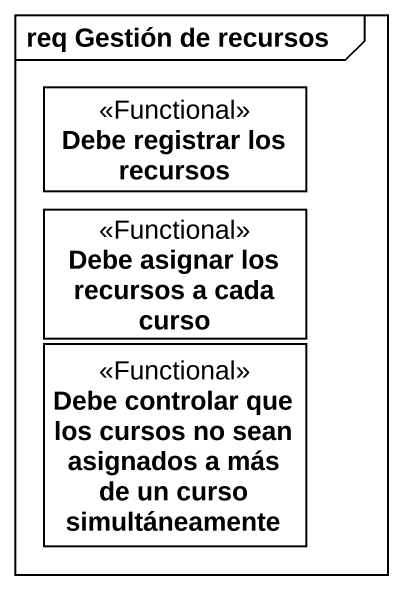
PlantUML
@startuml
mainframe req Gestión de recursos
hide circle
hide empty members
class "Debe registrar los recursos" as Debe_registrar_los_recursos <<Functional>>
class "Debe asignar los recursos a cada curso" as Debe_asignar_los_recursos_a <<Functional>>
class "Debe controlar que los cursos no sean asignados a más de un curso simultáneamente" as Debe_controlar_que_los <<Functional>>
@enduml
